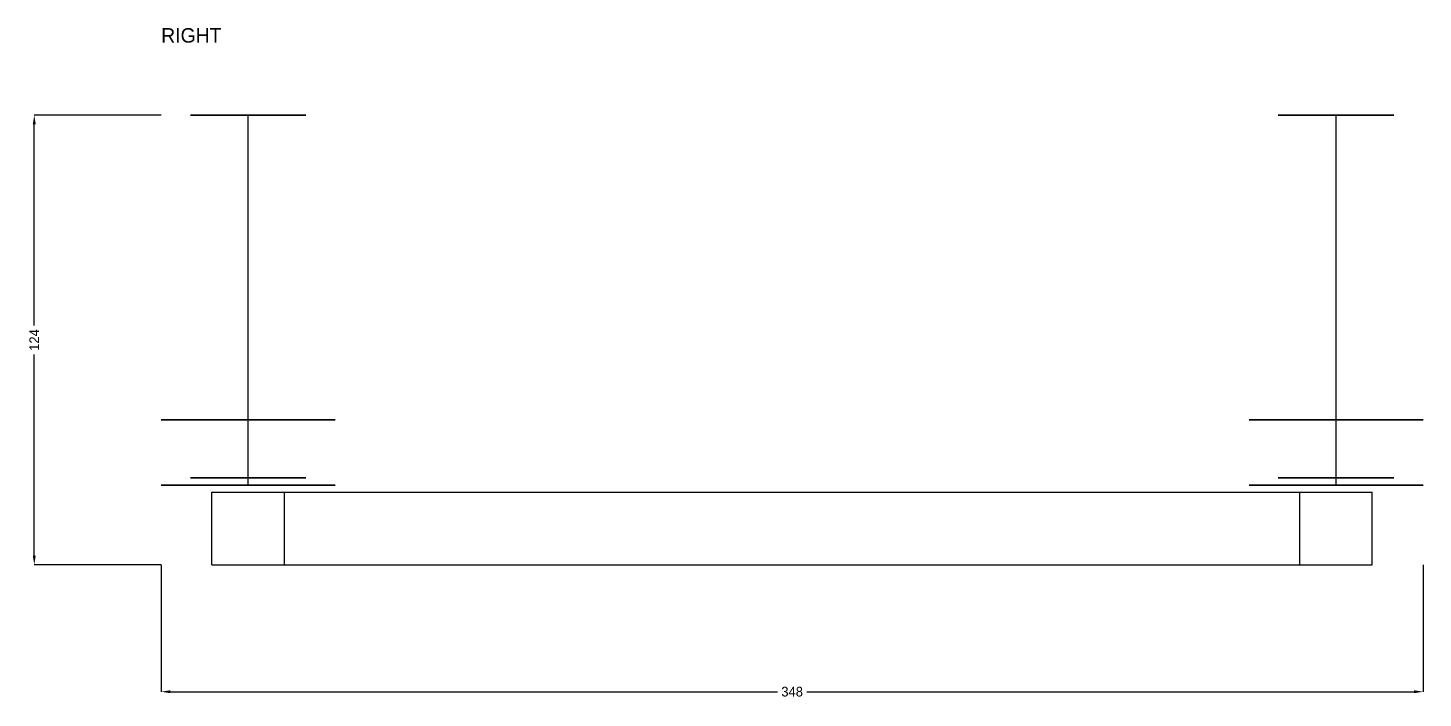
# Model space of a CAD drawing. Header units: millimetres. Extents: x -37 to 846, y -420 to 372.
# Drawn here: x 461.2 to 846, y -36.8 to 148.1 of the extents above; entities that cross this region are included whole.
import ezdxf

# ---------------------------------------------------------------- set-up
doc = ezdxf.new("R2010")
doc.units = ezdxf.units.MM
for name, color, linetype in [('DIMENSIONS', 7, 'Continuous'), ('NOTES', 7, 'Continuous'), ('RIGHT', 7, 'Continuous')]:
    doc.layers.add(name, color=color, linetype=linetype)
doc.dimstyles.get("Standard").update_dxf_attribs({"dimtxt": 2.5, "dimasz": 2.5, "dimexe": 1.25, "dimexo": 0.625, "dimtad": 1, "dimcen": 2.5, "dimazin": 3, "dimtfac": 1, "dimtmove": 0, "dimatfit": 3})

# ---------------------------------------------------------------- blocks, each defined once
blk = doc.blocks.new('_CLOSEDFILLED')
at = {"color": 0, "linetype": 'BYBLOCK'}
blk.add_solid([(-1, 0.16), (0, 0), (-1, -0.16)], dxfattribs=at)
blk = doc.blocks.new('*D5')
at = {"color": 7}
for p, q in [((498, 0), (498, -35)), ((846, 0), (846, -35)), ((500.5, -35), (667.98, -35)), ((676.02, -35), (843.5, -35))]:
    blk.add_line(p, q, dxfattribs=at)
at = {"layer": 'Defpoints'}
for p in [(498, 0), (846, 0), (498, -35)]:
    blk.add_point(p, dxfattribs=at)
at = {"layer": 'DIMENSIONS', "color": 7, "xscale": 2.5, "yscale": 2.5, "rotation": 180}
blk.add_blockref('_CLOSEDFILLED', (498, -35), dxfattribs=at)
at = {"layer": 'DIMENSIONS', "color": 7, "xscale": 2.5, "yscale": 2.5}
blk.add_blockref('_CLOSEDFILLED', (846, -35), dxfattribs=at)
at = {"layer": 'DIMENSIONS', "color": 7, "insert": (672, -35), "char_height": 2.677, "attachment_point": 5}
blk.add_mtext('348', dxfattribs=at)
blk = doc.blocks.new('*D6')
at = {"color": 7}
for p, q in [((498, 124), (463, 124)), ((463, 66.02), (463, 121.5)), ((463, 2.5), (463, 57.98)), ((498, 0), (463, 0))]:
    blk.add_line(p, q, dxfattribs=at)
at = {"layer": 'Defpoints'}
for p in [(498, 124), (463, 0), (498, 0)]:
    blk.add_point(p, dxfattribs=at)
at = {"layer": 'DIMENSIONS', "color": 7, "xscale": 2.5, "yscale": 2.5}
for p, rotation in [((463, 124), 90), ((463, 0), 270)]:
    blk.add_blockref('_CLOSEDFILLED', p, dxfattribs=dict(at, rotation=rotation))
at = {"layer": 'DIMENSIONS', "color": 7, "insert": (463, 62), "char_height": 2.677, "attachment_point": 5, "rotation": 90}
blk.add_mtext('124', dxfattribs=at)

msp = doc.modelspace()

# ---------------------------------------------------------------- linework, layer by layer
at = {"layer": 'RIGHT'}
for points in [[(522, 124), (524.94, 124), (527.78, 124), (530.423, 124), (532.779, 124), (534.768, 124), (536.323, 124), (537.389, 124), (537.932, 124), (537.932, 124), (537.389, 124), (536.323, 124), (534.768, 124), (532.779, 124), (530.423, 124), (527.78, 124), (524.94, 124), (522, 124), (519.06, 124), (516.22, 124), (513.577, 124), (511.221, 124), (509.232, 124), (507.677, 124), (506.611, 124), (506.068, 124), (506.068, 124), (506.611, 124), (507.677, 124), (509.232, 124), (511.221, 124), (513.577, 124), (516.22, 124), (519.06, 124), (522, 124)], [(522, 124), (524.94, 124), (527.78, 124), (530.423, 124), (532.779, 124), (534.768, 124), (536.323, 124), (537.389, 124), (537.932, 124), (537.932, 124), (537.389, 124), (536.323, 124), (534.768, 124), (532.779, 124), (530.423, 124), (527.78, 124), (524.94, 124), (522, 124), (519.06, 124), (516.22, 124), (513.577, 124), (511.221, 124), (509.232, 124), (507.677, 124), (506.611, 124), (506.068, 124), (506.068, 124), (506.611, 124), (507.677, 124), (509.232, 124), (511.221, 124), (513.577, 124), (516.22, 124), (519.06, 124), (522, 124)], [(522, 24), (522, 124)], [(522, 24), (522, 124)], [(822, 124), (824.94, 124), (827.78, 124), (830.423, 124), (832.779, 124), (834.768, 124), (836.323, 124), (837.389, 124), (837.932, 124), (837.932, 124), (837.389, 124), (836.323, 124), (834.768, 124), (832.779, 124), (830.423, 124), (827.78, 124), (824.94, 124), (822, 124), (819.06, 124), (816.22, 124), (813.577, 124), (811.221, 124), (809.232, 124), (807.677, 124), (806.611, 124), (806.068, 124), (806.068, 124), (806.611, 124), (807.677, 124), (809.232, 124), (811.221, 124), (813.577, 124), (816.22, 124), (819.06, 124), (822, 124)], [(822, 124), (824.94, 124), (827.78, 124), (830.423, 124), (832.779, 124), (834.768, 124), (836.323, 124), (837.389, 124), (837.932, 124), (837.932, 124), (837.389, 124), (836.323, 124), (834.768, 124), (832.779, 124), (830.423, 124), (827.78, 124), (824.94, 124), (822, 124), (819.06, 124), (816.22, 124), (813.577, 124), (811.221, 124), (809.232, 124), (807.677, 124), (806.611, 124), (806.068, 124), (806.068, 124), (806.611, 124), (807.677, 124), (809.232, 124), (811.221, 124), (813.577, 124), (816.22, 124), (819.06, 124), (822, 124)], [(822, 24), (822, 124)], [(822, 24), (822, 124)], [(522, 40), (524.949, 40), (527.854, 40), (530.67, 40), (533.354, 40), (535.867, 40), (538.169, 40), (540.226, 40), (542.006, 40), (543.484, 40), (544.636, 40), (545.444, 40), (545.898, 40), (545.989, 40), (545.716, 40), (545.084, 40), (544.102, 40), (542.785, 40), (541.152, 40), (539.23, 40), (537.046, 40), (534.634, 40), (532.031, 40), (529.276, 40), (526.41, 40), (523.477, 40), (520.523, 40), (517.59, 40), (514.724, 40), (511.969, 40), (509.366, 40), (506.954, 40), (504.77, 40), (502.848, 40), (501.215, 40), (499.898, 40), (498.916, 40), (498.284, 40), (498.011, 40), (498.102, 40), (498.556, 40), (499.364, 40), (500.516, 40), (501.994, 40), (503.774, 40), (505.831, 40), (508.133, 40), (510.646, 40), (513.33, 40), (516.146, 40), (519.051, 40), (522, 40)], [(522, 40), (524.949, 40), (527.854, 40), (530.67, 40), (533.354, 40), (535.867, 40), (538.169, 40), (540.226, 40), (542.006, 40), (543.484, 40), (544.636, 40), (545.444, 40), (545.898, 40), (545.989, 40), (545.716, 40), (545.084, 40), (544.102, 40), (542.785, 40), (541.152, 40), (539.23, 40), (537.046, 40), (534.634, 40), (532.031, 40), (529.276, 40), (526.41, 40), (523.477, 40), (520.523, 40), (517.59, 40), (514.724, 40), (511.969, 40), (509.366, 40), (506.954, 40), (504.77, 40), (502.848, 40), (501.215, 40), (499.898, 40), (498.916, 40), (498.284, 40), (498.011, 40), (498.102, 40), (498.556, 40), (499.364, 40), (500.516, 40), (501.994, 40), (503.774, 40), (505.831, 40), (508.133, 40), (510.646, 40), (513.33, 40), (516.146, 40), (519.051, 40), (522, 40)], [(522, 40), (524.952, 40), (527.814, 40), (530.5, 40), (532.927, 40), (535.023, 40), (536.722, 40), (537.975, 40), (538.742, 40), (539, 40), (538.742, 40), (537.975, 40), (536.722, 40), (535.023, 40), (532.927, 40), (530.5, 40), (527.814, 40), (524.952, 40), (522, 40), (519.048, 40), (516.186, 40), (513.5, 40), (511.073, 40), (508.977, 40), (507.278, 40), (506.025, 40), (505.258, 40), (505, 40), (505.258, 40), (506.025, 40), (507.278, 40), (508.977, 40), (511.073, 40), (513.5, 40), (516.186, 40), (519.048, 40), (522, 40)], [(522, 40), (524.952, 40), (527.814, 40), (530.5, 40), (532.927, 40), (535.023, 40), (536.722, 40), (537.975, 40), (538.742, 40), (539, 40), (538.742, 40), (537.975, 40), (536.722, 40), (535.023, 40), (532.927, 40), (530.5, 40), (527.814, 40), (524.952, 40), (522, 40), (519.048, 40), (516.186, 40), (513.5, 40), (511.073, 40), (508.977, 40), (507.278, 40), (506.025, 40), (505.258, 40), (505, 40), (505.258, 40), (506.025, 40), (507.278, 40), (508.977, 40), (511.073, 40), (513.5, 40), (516.186, 40), (519.048, 40), (522, 40)], [(522, 22), (522, 40)], [(522, 22), (522, 40)], [(522, 22), (522, 40)], [(522, 22), (522, 40)], [(822, 40), (824.949, 40), (827.854, 40), (830.67, 40), (833.354, 40), (835.867, 40), (838.169, 40), (840.226, 40), (842.006, 40), (843.484, 40), (844.636, 40), (845.444, 40), (845.898, 40), (845.989, 40), (845.716, 40), (845.084, 40), (844.102, 40), (842.785, 40), (841.152, 40), (839.23, 40), (837.046, 40), (834.634, 40), (832.031, 40), (829.276, 40), (826.41, 40), (823.477, 40), (820.523, 40), (817.59, 40), (814.724, 40), (811.969, 40), (809.366, 40), (806.954, 40), (804.77, 40), (802.848, 40), (801.215, 40), (799.898, 40), (798.916, 40), (798.284, 40), (798.011, 40), (798.102, 40), (798.556, 40), (799.364, 40), (800.516, 40), (801.994, 40), (803.774, 40), (805.831, 40), (808.133, 40), (810.646, 40), (813.33, 40), (816.146, 40), (819.051, 40), (822, 40)], [(822, 40), (824.949, 40), (827.854, 40), (830.67, 40), (833.354, 40), (835.867, 40), (838.169, 40), (840.226, 40), (842.006, 40), (843.484, 40), (844.636, 40), (845.444, 40), (845.898, 40), (845.989, 40), (845.716, 40), (845.084, 40), (844.102, 40), (842.785, 40), (841.152, 40), (839.23, 40), (837.046, 40), (834.634, 40), (832.031, 40), (829.276, 40), (826.41, 40), (823.477, 40), (820.523, 40), (817.59, 40), (814.724, 40), (811.969, 40), (809.366, 40), (806.954, 40), (804.77, 40), (802.848, 40), (801.215, 40), (799.898, 40), (798.916, 40), (798.284, 40), (798.011, 40), (798.102, 40), (798.556, 40), (799.364, 40), (800.516, 40), (801.994, 40), (803.774, 40), (805.831, 40), (808.133, 40), (810.646, 40), (813.33, 40), (816.146, 40), (819.051, 40), (822, 40)], [(822, 40), (824.952, 40), (827.814, 40), (830.5, 40), (832.927, 40), (835.023, 40), (836.722, 40), (837.975, 40), (838.742, 40), (839, 40), (838.742, 40), (837.975, 40), (836.722, 40), (835.023, 40), (832.927, 40), (830.5, 40), (827.814, 40), (824.952, 40), (822, 40), (819.048, 40), (816.186, 40), (813.5, 40), (811.073, 40), (808.977, 40), (807.278, 40), (806.025, 40), (805.258, 40), (805, 40), (805.258, 40), (806.025, 40), (807.278, 40), (808.977, 40), (811.073, 40), (813.5, 40), (816.186, 40), (819.048, 40), (822, 40)], [(822, 40), (824.952, 40), (827.814, 40), (830.5, 40), (832.927, 40), (835.023, 40), (836.722, 40), (837.975, 40), (838.742, 40), (839, 40), (838.742, 40), (837.975, 40), (836.722, 40), (835.023, 40), (832.927, 40), (830.5, 40), (827.814, 40), (824.952, 40), (822, 40), (819.048, 40), (816.186, 40), (813.5, 40), (811.073, 40), (808.977, 40), (807.278, 40), (806.025, 40), (805.258, 40), (805, 40), (805.258, 40), (806.025, 40), (807.278, 40), (808.977, 40), (811.073, 40), (813.5, 40), (816.186, 40), (819.048, 40), (822, 40)], [(822, 22), (822, 40)], [(822, 22), (822, 40)], [(822, 22), (822, 40)], [(822, 22), (822, 40)], [(522, 24), (524.94, 24), (527.78, 24), (530.423, 24), (532.779, 24), (534.768, 24), (536.323, 24), (537.389, 24), (537.932, 24), (537.932, 24), (537.389, 24), (536.323, 24), (534.768, 24), (532.779, 24), (530.423, 24), (527.78, 24), (524.94, 24), (522, 24), (519.06, 24), (516.22, 24), (513.577, 24), (511.221, 24), (509.232, 24), (507.677, 24), (506.611, 24), (506.068, 24), (506.068, 24), (506.611, 24), (507.677, 24), (509.232, 24), (511.221, 24), (513.577, 24), (516.22, 24), (519.06, 24), (522, 24)], [(522, 24), (524.94, 24), (527.78, 24), (530.423, 24), (532.779, 24), (534.768, 24), (536.323, 24), (537.389, 24), (537.932, 24), (537.932, 24), (537.389, 24), (536.323, 24), (534.768, 24), (532.779, 24), (530.423, 24), (527.78, 24), (524.94, 24), (522, 24), (519.06, 24), (516.22, 24), (513.577, 24), (511.221, 24), (509.232, 24), (507.677, 24), (506.611, 24), (506.068, 24), (506.068, 24), (506.611, 24), (507.677, 24), (509.232, 24), (511.221, 24), (513.577, 24), (516.22, 24), (519.06, 24), (522, 24)], [(822, 24), (824.94, 24), (827.78, 24), (830.423, 24), (832.779, 24), (834.768, 24), (836.323, 24), (837.389, 24), (837.932, 24), (837.932, 24), (837.389, 24), (836.323, 24), (834.768, 24), (832.779, 24), (830.423, 24), (827.78, 24), (824.94, 24), (822, 24), (819.06, 24), (816.22, 24), (813.577, 24), (811.221, 24), (809.232, 24), (807.677, 24), (806.611, 24), (806.068, 24), (806.068, 24), (806.611, 24), (807.677, 24), (809.232, 24), (811.221, 24), (813.577, 24), (816.22, 24), (819.06, 24), (822, 24)], [(822, 24), (824.94, 24), (827.78, 24), (830.423, 24), (832.779, 24), (834.768, 24), (836.323, 24), (837.389, 24), (837.932, 24), (837.932, 24), (837.389, 24), (836.323, 24), (834.768, 24), (832.779, 24), (830.423, 24), (827.78, 24), (824.94, 24), (822, 24), (819.06, 24), (816.22, 24), (813.577, 24), (811.221, 24), (809.232, 24), (807.677, 24), (806.611, 24), (806.068, 24), (806.068, 24), (806.611, 24), (807.677, 24), (809.232, 24), (811.221, 24), (813.577, 24), (816.22, 24), (819.06, 24), (822, 24)], [(522, 22), (524.949, 22), (527.854, 22), (530.67, 22), (533.354, 22), (535.867, 22), (538.169, 22), (540.226, 22), (542.006, 22), (543.484, 22), (544.636, 22), (545.444, 22), (545.898, 22), (545.989, 22), (545.716, 22), (545.084, 22), (544.102, 22), (542.785, 22), (541.152, 22), (539.23, 22), (537.046, 22), (534.634, 22), (532.031, 22), (529.276, 22), (526.41, 22), (523.477, 22), (520.523, 22), (517.59, 22), (514.724, 22), (511.969, 22), (509.366, 22), (506.954, 22), (504.77, 22), (502.848, 22), (501.215, 22), (499.898, 22), (498.916, 22), (498.284, 22), (498.011, 22), (498.102, 22), (498.556, 22), (499.364, 22), (500.516, 22), (501.994, 22), (503.774, 22), (505.831, 22), (508.133, 22), (510.646, 22), (513.33, 22), (516.146, 22), (519.051, 22), (522, 22)], [(522, 22), (524.949, 22), (527.854, 22), (530.67, 22), (533.354, 22), (535.867, 22), (538.169, 22), (540.226, 22), (542.006, 22), (543.484, 22), (544.636, 22), (545.444, 22), (545.898, 22), (545.989, 22), (545.716, 22), (545.084, 22), (544.102, 22), (542.785, 22), (541.152, 22), (539.23, 22), (537.046, 22), (534.634, 22), (532.031, 22), (529.276, 22), (526.41, 22), (523.477, 22), (520.523, 22), (517.59, 22), (514.724, 22), (511.969, 22), (509.366, 22), (506.954, 22), (504.77, 22), (502.848, 22), (501.215, 22), (499.898, 22), (498.916, 22), (498.284, 22), (498.011, 22), (498.102, 22), (498.556, 22), (499.364, 22), (500.516, 22), (501.994, 22), (503.774, 22), (505.831, 22), (508.133, 22), (510.646, 22), (513.33, 22), (516.146, 22), (519.051, 22), (522, 22)], [(522, 22), (524.952, 22), (527.814, 22), (530.5, 22), (532.927, 22), (535.023, 22), (536.722, 22), (537.975, 22), (538.742, 22), (539, 22), (538.742, 22), (537.975, 22), (536.722, 22), (535.023, 22), (532.927, 22), (530.5, 22), (527.814, 22), (524.952, 22), (522, 22), (519.048, 22), (516.186, 22), (513.5, 22), (511.073, 22), (508.977, 22), (507.278, 22), (506.025, 22), (505.258, 22), (505, 22), (505.258, 22), (506.025, 22), (507.278, 22), (508.977, 22), (511.073, 22), (513.5, 22), (516.186, 22), (519.048, 22), (522, 22)], [(522, 22), (524.952, 22), (527.814, 22), (530.5, 22), (532.927, 22), (535.023, 22), (536.722, 22), (537.975, 22), (538.742, 22), (539, 22), (538.742, 22), (537.975, 22), (536.722, 22), (535.023, 22), (532.927, 22), (530.5, 22), (527.814, 22), (524.952, 22), (522, 22), (519.048, 22), (516.186, 22), (513.5, 22), (511.073, 22), (508.977, 22), (507.278, 22), (506.025, 22), (505.258, 22), (505, 22), (505.258, 22), (506.025, 22), (507.278, 22), (508.977, 22), (511.073, 22), (513.5, 22), (516.186, 22), (519.048, 22), (522, 22)], [(512, 0), (512, 20)], [(512, 20), (532, 20)], [(512, 0), (512, 20)], [(512, 20), (532, 20)], [(532, 0), (532, 20)], [(532, 0), (532, 20)], [(532, 0), (532, 20)], [(532, 20), (812, 20)], [(532, 0), (532, 20)], [(532, 20), (812, 20)], [(532, 0), (532, 20)], [(532, 20), (812, 20)], [(532, 0), (532, 20)], [(532, 20), (812, 20)], [(822, 22), (824.949, 22), (827.854, 22), (830.67, 22), (833.354, 22), (835.867, 22), (838.169, 22), (840.226, 22), (842.006, 22), (843.484, 22), (844.636, 22), (845.444, 22), (845.898, 22), (845.989, 22), (845.716, 22), (845.084, 22), (844.102, 22), (842.785, 22), (841.152, 22), (839.23, 22), (837.046, 22), (834.634, 22), (832.031, 22), (829.276, 22), (826.41, 22), (823.477, 22), (820.523, 22), (817.59, 22), (814.724, 22), (811.969, 22), (809.366, 22), (806.954, 22), (804.77, 22), (802.848, 22), (801.215, 22), (799.898, 22), (798.916, 22), (798.284, 22), (798.011, 22), (798.102, 22), (798.556, 22), (799.364, 22), (800.516, 22), (801.994, 22), (803.774, 22), (805.831, 22), (808.133, 22), (810.646, 22), (813.33, 22), (816.146, 22), (819.051, 22), (822, 22)], [(822, 22), (824.949, 22), (827.854, 22), (830.67, 22), (833.354, 22), (835.867, 22), (838.169, 22), (840.226, 22), (842.006, 22), (843.484, 22), (844.636, 22), (845.444, 22), (845.898, 22), (845.989, 22), (845.716, 22), (845.084, 22), (844.102, 22), (842.785, 22), (841.152, 22), (839.23, 22), (837.046, 22), (834.634, 22), (832.031, 22), (829.276, 22), (826.41, 22), (823.477, 22), (820.523, 22), (817.59, 22), (814.724, 22), (811.969, 22), (809.366, 22), (806.954, 22), (804.77, 22), (802.848, 22), (801.215, 22), (799.898, 22), (798.916, 22), (798.284, 22), (798.011, 22), (798.102, 22), (798.556, 22), (799.364, 22), (800.516, 22), (801.994, 22), (803.774, 22), (805.831, 22), (808.133, 22), (810.646, 22), (813.33, 22), (816.146, 22), (819.051, 22), (822, 22)], [(822, 22), (824.952, 22), (827.814, 22), (830.5, 22), (832.927, 22), (835.023, 22), (836.722, 22), (837.975, 22), (838.742, 22), (839, 22), (838.742, 22), (837.975, 22), (836.722, 22), (835.023, 22), (832.927, 22), (830.5, 22), (827.814, 22), (824.952, 22), (822, 22), (819.048, 22), (816.186, 22), (813.5, 22), (811.073, 22), (808.977, 22), (807.278, 22), (806.025, 22), (805.258, 22), (805, 22), (805.258, 22), (806.025, 22), (807.278, 22), (808.977, 22), (811.073, 22), (813.5, 22), (816.186, 22), (819.048, 22), (822, 22)], [(822, 22), (824.952, 22), (827.814, 22), (830.5, 22), (832.927, 22), (835.023, 22), (836.722, 22), (837.975, 22), (838.742, 22), (839, 22), (838.742, 22), (837.975, 22), (836.722, 22), (835.023, 22), (832.927, 22), (830.5, 22), (827.814, 22), (824.952, 22), (822, 22), (819.048, 22), (816.186, 22), (813.5, 22), (811.073, 22), (808.977, 22), (807.278, 22), (806.025, 22), (805.258, 22), (805, 22), (805.258, 22), (806.025, 22), (807.278, 22), (808.977, 22), (811.073, 22), (813.5, 22), (816.186, 22), (819.048, 22), (822, 22)], [(812, 0), (812, 20)], [(812, 0), (812, 20)], [(812, 0), (812, 20)], [(812, 20), (832, 20)], [(812, 0), (812, 20)], [(812, 20), (832, 20)], [(812, 0), (812, 20)], [(812, 0), (812, 20)], [(832, 0), (832, 20)], [(832, 0), (832, 20)], [(512, 0), (532, 0)], [(512, 0), (532, 0)], [(532, 0), (812, 0)], [(532, 0), (812, 0)], [(532, 0), (812, 0)], [(532, 0), (812, 0)], [(812, 0), (832, 0)], [(812, 0), (832, 0)]]:
    msp.add_lwpolyline(points, dxfattribs=at)

# ---------------------------------------------------------------- texts
at = {"layer": 'NOTES'}
msp.add_text('RIGHT', height=4, dxfattribs=at).set_placement((498, 144))

# ---------------------------------------------------------------- dimensions: what is measured, and where the dimension line sits
at = {"layer": 'DIMENSIONS'}
dim = msp.add_linear_dim(base=(463, 0), p1=(498, 0), p2=(498, 124), angle=90, dimstyle='Standard', override={"dimtxt": 2.676923, "dimasz": 2.5, "dimdec": 2, "dimclrd": 7, "dimclre": 7, "dimclrt": 7}, dxfattribs=at)
dim.commit()
dim.dimension.update_dxf_attribs({"geometry": '*D6', "text_midpoint": (463, 62)})
dim = msp.add_linear_dim(base=(498, -35), p1=(498, 0), p2=(846, 0), dimstyle='Standard', override={"dimtxt": 2.676923, "dimasz": 2.5, "dimdec": 2, "dimclrd": 7, "dimclre": 7, "dimclrt": 7}, dxfattribs=at)
dim.commit()
dim.dimension.update_dxf_attribs({"geometry": '*D5', "text_midpoint": (672, -35)})

doc.saveas('drawing.dxf')
